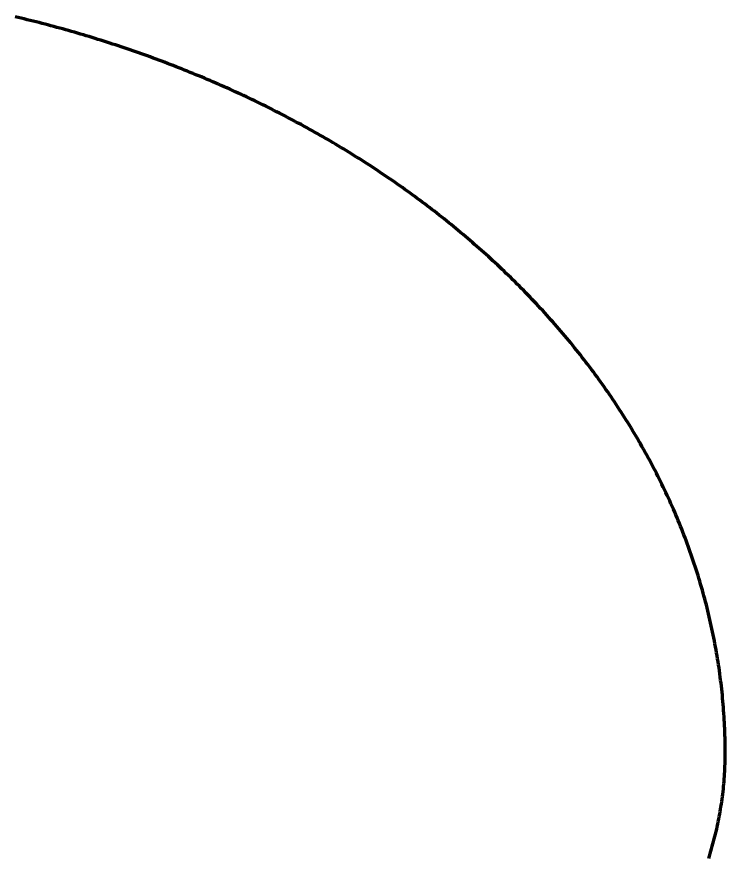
# Model space of a CAD drawing. Header units: millimetres. Extents: x 0 to 841, y 0 to 594.
# Drawn here: x 298.35 to 320.9, y 379.63 to 406.32 of the extents above; entities that cross this region are included whole.
import ezdxf

# ---------------------------------------------------------------- set-up
doc = ezdxf.new("R2010")
doc.units = ezdxf.units.MM
doc.layers.add('01-VISIBLE', color=7, linetype='CONTINUOUS', lineweight=70)

msp = doc.modelspace()

# ---------------------------------------------------------------- linework, layer by layer
at = {"layer": '01-VISIBLE'}
for points in [[(320.898, 382.9), (320.897, 382.997), (320.897, 383.095), (320.895, 383.192), (320.894, 383.289), (320.891, 383.387), (320.889, 383.484), (320.885, 383.582), (320.881, 383.679), (320.877, 383.776), (320.872, 383.874), (320.867, 383.971), (320.861, 384.068), (320.855, 384.166), (320.848, 384.263), (320.841, 384.36), (320.833, 384.457), (320.825, 384.554), (320.816, 384.651), (320.807, 384.748), (320.797, 384.845), (320.786, 384.942), (320.776, 385.039), (320.764, 385.136), (320.752, 385.233), (320.74, 385.329), (320.727, 385.426), (320.714, 385.522), (320.7, 385.619), (320.686, 385.715), (320.671, 385.812), (320.656, 385.908), (320.64, 386.004), (320.624, 386.1), (320.607, 386.196), (320.589, 386.292), (320.572, 386.388), (320.553, 386.484), (320.535, 386.579), (320.516, 386.675), (320.496, 386.77), (320.476, 386.866), (320.455, 386.961), (320.434, 387.056), (320.412, 387.151), (320.39, 387.246), (320.368, 387.341), (320.345, 387.435), (320.321, 387.53), (320.297, 387.625), (320.273, 387.719), (320.248, 387.813), (320.222, 387.907), (320.196, 388.001), (320.17, 388.095), (320.143, 388.189), (320.116, 388.282), (320.088, 388.376), (320.06, 388.469), (320.032, 388.562), (320.003, 388.655), (319.973, 388.748), (319.943, 388.841), (319.913, 388.933), (319.882, 389.026), (319.85, 389.118), (319.819, 389.21), (319.786, 389.302), (319.754, 389.394), (319.72, 389.486), (319.687, 389.577), (319.653, 389.668), (319.618, 389.76), (319.583, 389.851), (319.548, 389.941), (319.512, 390.032), (319.476, 390.123), (319.44, 390.213), (319.403, 390.303), (319.365, 390.393), (319.327, 390.483), (319.289, 390.572), (319.25, 390.662), (319.211, 390.751), (319.171, 390.84), (319.131, 390.929), (319.091, 391.018), (319.05, 391.106), (319.009, 391.194), (318.967, 391.283), (318.925, 391.371), (318.883, 391.458), (318.84, 391.546), (318.797, 391.633), (318.753, 391.72), (318.709, 391.807), (318.665, 391.894), (318.62, 391.98), (318.574, 392.067), (318.529, 392.153), (318.483, 392.239), (318.436, 392.325), (318.39, 392.41), (318.343, 392.495), (318.295, 392.58), (318.247, 392.665), (318.199, 392.75), (318.15, 392.834), (318.101, 392.919), (318.052, 393.003), (318.002, 393.086), (317.952, 393.17), (317.901, 393.253), (317.851, 393.337), (317.799, 393.419), (317.748, 393.502), (317.696, 393.585), (317.644, 393.667), (317.591, 393.749), (317.538, 393.831), (317.485, 393.912), (317.431, 393.994), (317.377, 394.075), (317.323, 394.156), (317.268, 394.236), (317.213, 394.317), (317.157, 394.397), (317.102, 394.477), (317.046, 394.557), (316.989, 394.636), (316.933, 394.715), (316.876, 394.794), (316.818, 394.873), (316.761, 394.952), (316.703, 395.03), (316.644, 395.108), (316.586, 395.186), (316.527, 395.264), (316.467, 395.341), (316.408, 395.418), (316.348, 395.495), (316.288, 395.572), (316.227, 395.648), (316.166, 395.724), (316.105, 395.8), (316.044, 395.876), (315.982, 395.951), (315.92, 396.026), (315.858, 396.101), (315.795, 396.176), (315.732, 396.25), (315.669, 396.325), (315.606, 396.399), (315.542, 396.472), (315.478, 396.546), (315.413, 396.619), (315.349, 396.692), (315.284, 396.765), (315.219, 396.837), (315.153, 396.909), (315.088, 396.981), (315.022, 397.053), (314.955, 397.124), (314.889, 397.196), (314.822, 397.267), (314.755, 397.337), (314.688, 397.408), (314.62, 397.478), (314.552, 397.548), (314.484, 397.618), (314.416, 397.687), (314.347, 397.756), (314.278, 397.825), (314.209, 397.894), (314.14, 397.962), (314.07, 398.031), (314, 398.099), (313.93, 398.166), (313.86, 398.234), (313.789, 398.301), (313.718, 398.368), (313.647, 398.434), (313.576, 398.501), (313.504, 398.567), (313.432, 398.633), (313.36, 398.698), (313.288, 398.764), (313.216, 398.829), (313.143, 398.894), (313.07, 398.959), (312.997, 399.023), (312.923, 399.087), (312.85, 399.151), (312.776, 399.215), (312.702, 399.278), (312.628, 399.341), (312.553, 399.404), (312.478, 399.466), (312.403, 399.529), (312.328, 399.591), (312.253, 399.653), (312.177, 399.714), (312.102, 399.775), (312.026, 399.837), (311.949, 399.897), (311.873, 399.958), (311.797, 400.018), (311.72, 400.078), (311.643, 400.138), (311.566, 400.197), (311.488, 400.257), (311.411, 400.316), (311.333, 400.374), (311.255, 400.433), (311.177, 400.491), (311.098, 400.549), (311.02, 400.607), (310.941, 400.664), (310.862, 400.722), (310.783, 400.779), (310.704, 400.835), (310.625, 400.892), (310.545, 400.948), (310.465, 401.004), (310.385, 401.06), (310.305, 401.115), (310.225, 401.17), (310.144, 401.225), (310.064, 401.28), (309.983, 401.334), (309.902, 401.388), (309.82, 401.442), (309.739, 401.496), (309.658, 401.549), (309.576, 401.603), (309.494, 401.655), (309.412, 401.708), (309.33, 401.76), (309.247, 401.813), (309.165, 401.865), (309.082, 401.916), (309, 401.968), (308.917, 402.019), (308.833, 402.07), (308.75, 402.12), (308.667, 402.171), (308.583, 402.221), (308.499, 402.27), (308.416, 402.32), (308.331, 402.369), (308.247, 402.419), (308.163, 402.467), (308.079, 402.516), (307.994, 402.564), (307.909, 402.613), (307.824, 402.66), (307.739, 402.708), (307.654, 402.755), (307.569, 402.802), (307.483, 402.849), (307.398, 402.896), (307.312, 402.942), (307.226, 402.988), (307.14, 403.034), (307.054, 403.08), (306.968, 403.125), (306.881, 403.17), (306.795, 403.215), (306.708, 403.26), (306.621, 403.304), (306.534, 403.348), (306.447, 403.392), (306.36, 403.436), (306.273, 403.479), (306.186, 403.522), (306.098, 403.565), (306.01, 403.608), (305.923, 403.65), (305.835, 403.692), (305.747, 403.734), (305.659, 403.776), (305.57, 403.817), (305.482, 403.858), (305.394, 403.899), (305.305, 403.94), (305.216, 403.98), (305.128, 404.021), (305.039, 404.06), (304.95, 404.1), (304.861, 404.14), (304.771, 404.179), (304.682, 404.218), (304.593, 404.256), (304.503, 404.295), (304.413, 404.333), (304.324, 404.371), (304.234, 404.409), (304.144, 404.446), (304.054, 404.483), (303.963, 404.52), (303.873, 404.557), (303.783, 404.594), (303.692, 404.63), (303.602, 404.666), (303.511, 404.702), (303.42, 404.737), (303.33, 404.773), (303.239, 404.808), (303.148, 404.842), (303.057, 404.877), (302.965, 404.911), (302.874, 404.945), (302.783, 404.979), (302.691, 405.013), (302.6, 405.046), (302.508, 405.079), (302.416, 405.112), (302.324, 405.145), (302.232, 405.177), (302.14, 405.209), (302.048, 405.241), (301.956, 405.273), (301.864, 405.305), (301.772, 405.336), (301.679, 405.367), (301.587, 405.397), (301.494, 405.428), (301.401, 405.458), (301.309, 405.488), (301.216, 405.518), (301.123, 405.547), (301.03, 405.577), (300.937, 405.606), (300.844, 405.635), (300.751, 405.663), (300.658, 405.692), (300.564, 405.72), (300.471, 405.748), (300.377, 405.775), (300.284, 405.803), (300.19, 405.83), (300.097, 405.857), (300.003, 405.883), (299.909, 405.91), (299.815, 405.936), (299.721, 405.962), (299.627, 405.988), (299.533, 406.013), (299.439, 406.039), (299.345, 406.064), (299.251, 406.088), (299.156, 406.113), (299.062, 406.137), (298.968, 406.161), (298.873, 406.185), (298.779, 406.209), (298.684, 406.232), (298.589, 406.255), (298.495, 406.278), (298.4, 406.301), (298.305, 406.324)], [(320.371, 379.56), (320.395, 379.638), (320.419, 379.715), (320.442, 379.792), (320.464, 379.87), (320.486, 379.948), (320.508, 380.025), (320.529, 380.103), (320.549, 380.182), (320.569, 380.26), (320.589, 380.338), (320.607, 380.417), (320.626, 380.496), (320.643, 380.575), (320.66, 380.654), (320.677, 380.733), (320.693, 380.812), (320.708, 380.891), (320.723, 380.971), (320.737, 381.05), (320.75, 381.13), (320.763, 381.21), (320.776, 381.29), (320.788, 381.37), (320.799, 381.45), (320.81, 381.53), (320.82, 381.61), (320.829, 381.69), (320.838, 381.77), (320.846, 381.851), (320.854, 381.931), (320.861, 382.012), (320.867, 382.092), (320.873, 382.173), (320.878, 382.254), (320.883, 382.334), (320.887, 382.415), (320.89, 382.496), (320.893, 382.576), (320.895, 382.657), (320.896, 382.738), (320.897, 382.819), (320.898, 382.9)]]:
    msp.add_lwpolyline(points, dxfattribs=at)

doc.saveas('drawing.dxf')
